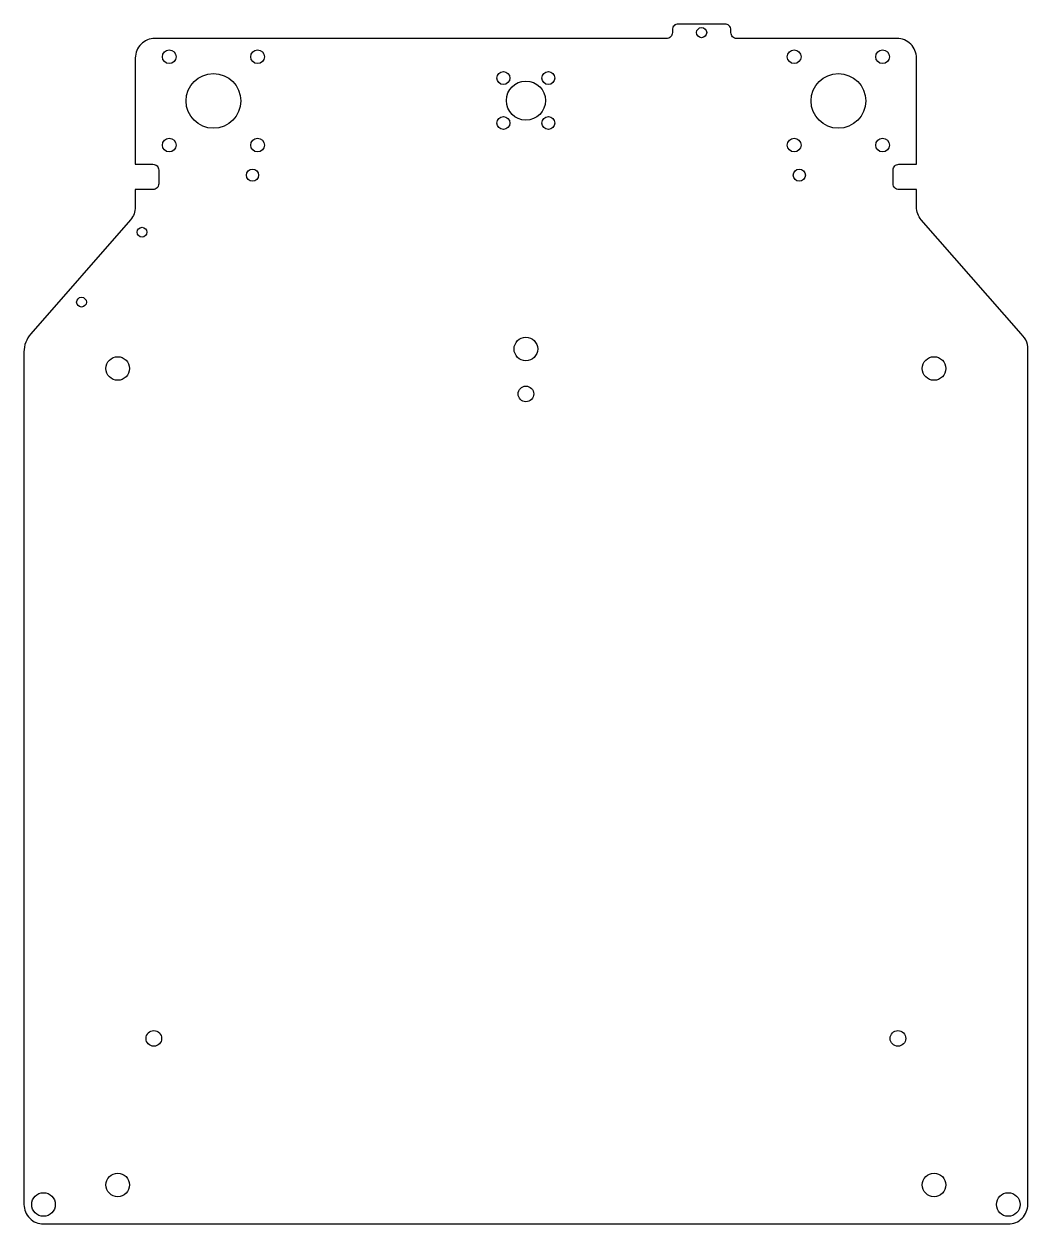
# Model space of a CAD drawing. Header units: millimetres. Extents: x -5 to 252, y 0 to 307.
import ezdxf

# ---------------------------------------------------------------- set-up
doc = ezdxf.new("R2010")
doc.units = ezdxf.units.MM

msp = doc.modelspace()

# ---------------------------------------------------------------- linework, layer by layer
msp.add_lwpolyline([(159.5, 303.5), (28.5, 303.5, 0.414214), (23.5, 298.5), (23.5, 271.3), (28, 271.3, -0.414214), (29.5, 269.8), (29.5, 266.3, -0.414214), (28, 264.8), (23.5, 264.8), (23.5, 260.38, -0.181463), (22.27, 257.09), (-3.27, 227.85, 0.181463), (-5, 223.25), (-5, 5, 0.414214), (0, 0), (247, 0, 0.414214), (252, 5), (252, 223.25, 0.262955), (250.27, 227.85), (224.73, 257.09, -0.181463), (223.5, 260.38), (223.5, 264.8), (219, 264.8, -0.414214), (217.5, 266.3), (217.5, 269.8, -0.414214), (219, 271.3), (223.5, 271.3), (223.5, 298.5, 0.414214), (218.5, 303.5), (177.5, 303.5, -0.414214), (176, 305), (176, 305.7, 0.414214), (174.5, 307.2), (162.5, 307.2, 0.414214), (161, 305.7), (161, 305, -0.414214)], format="xyb", close=True)
for centre, radius in [((168.5, 305), 1.3), ((32.19, 298.81), 1.75), ((54.81, 298.81), 1.75), ((192.19, 298.81), 1.75), ((214.81, 298.81), 1.75), ((117.75, 293.35), 1.65), ((129.25, 293.35), 1.65), ((43.5, 287.5), 7), ((123.5, 287.6), 5), ((203.5, 287.5), 7), ((117.75, 281.85), 1.65), ((129.25, 281.85), 1.65), ((32.19, 276.19), 1.75), ((54.81, 276.19), 1.75), ((192.19, 276.19), 1.75), ((214.81, 276.19), 1.75), ((53.5, 268.5), 1.55), ((193.5, 268.5), 1.55), ((25.23, 253.9), 1.25), ((9.73, 236), 1.25), ((123.5, 224), 3.02), ((19, 219), 3.02), ((228, 219), 3.02), ((123.5, 212.5), 2), ((28.24, 47.5), 2), ((218.76, 47.5), 2), ((19, 10), 3.02), ((228, 10), 3.02), ((0, 5), 3.02), ((247, 5), 3.02)]:
    msp.add_circle(centre, radius)

doc.saveas('drawing.dxf')
